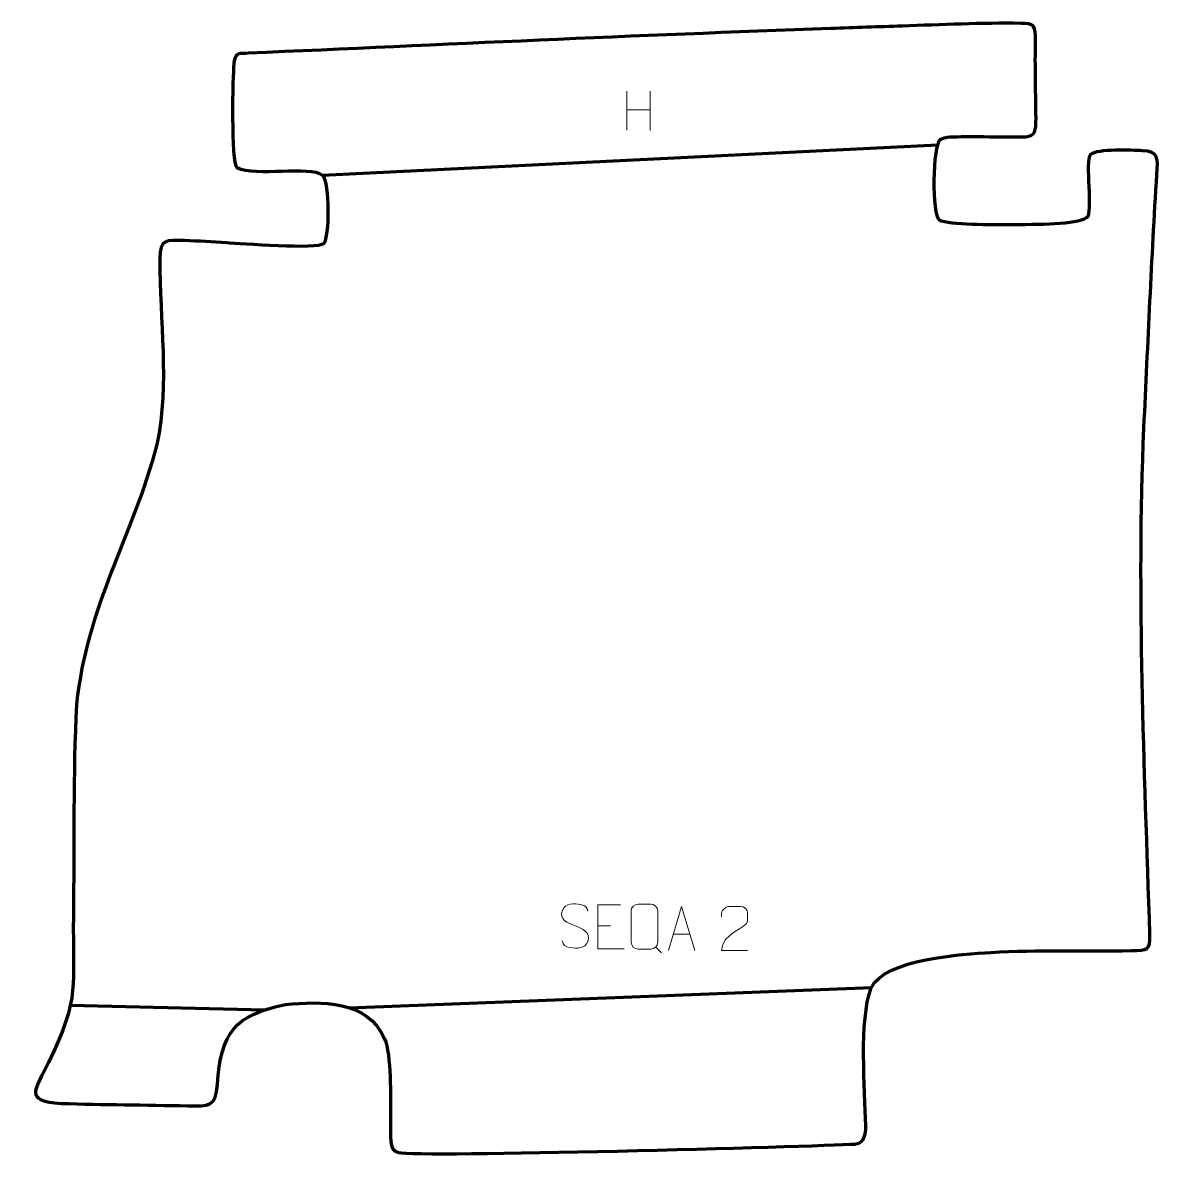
# Model space of a CAD drawing. Header units: millimetres. Extents: x -627 to 16, y 181 to 822.
import ezdxf

# ---------------------------------------------------------------- set-up
doc = ezdxf.new("R2010")
doc.units = ezdxf.units.MM
doc.header["$MEASUREMENT"] = 0
doc.layers.add('layer 1', color=7, linetype='Continuous')
doc.layers.add('layer 2', color=7, linetype='Continuous')

msp = doc.modelspace()

# ---------------------------------------------------------------- linework, layer by layer
at = {"layer": 'layer 1', "color": 250, "lineweight": 9}
for points in [[(-284.785, 783.8372), (-284.785, 783.8372), (-284.785, 761.6445), (-284.785, 761.6445)], [(-271.6693, 783.8372), (-271.6693, 783.8372), (-271.6693, 761.4869), (-271.6693, 761.4869)], [(-284.7675, 773.1948), (-284.7675, 773.1948), (-271.6693, 773.1948), (-271.6693, 773.1948)], [(-301.3367, 311.7957), (-301.3367, 311.7957), (-294.1686, 311.7957), (-294.1686, 311.7957)], [(-258.6517, 306.9713), (-258.6517, 306.9713), (-249.156, 306.9713), (-249.156, 306.9713)], [(-268.5569, 299.651), (-268.5569, 299.651), (-265.3467, 296.4441), (-265.3467, 296.4441)]]:
    msp.add_open_spline(points, degree=3, dxfattribs=at)
for points, knots in [([(-314.1686, 311.7958), (-318.4169, 313.2662), (-323.325, 315.062), (-321.3199, 320.5823), (-321.3199, 320.5823), (-319.8164, 324.7222), (-314.6028, 324.3337), (-310.9992, 323.7326), (-310.9992, 323.7326), (-308.1386, 323.2554), (-307.2739, 322.0422), (-306.9633, 319.9581)], [0, 0, 0, 0, 0.25, 0.25, 0.25, 0.25, 0.5, 0.5, 0.5, 0.5, 1, 1, 1, 1]), ([(-288.4628, 323.6754), (-288.4628, 323.6754), (-301.3367, 323.6754), (-301.3367, 323.6754), (-301.3367, 323.6754), (-301.3367, 323.6754), (-301.3367, 298.7218), (-301.3367, 298.7218), (-301.3367, 298.7218), (-301.3367, 298.7218), (-286.4709, 298.7218), (-286.4709, 298.7218)], [0, 0, 0, 0, 0.25, 0.25, 0.25, 0.25, 0.5, 0.5, 0.5, 0.5, 1, 1, 1, 1]), ([(-278.487, 323.9524), (-276.1192, 323.9524), (-273.7512, 323.9524), (-271.3832, 323.9524), (-271.3832, 323.9524), (-269.4014, 323.9886), (-267.3741, 322.4701), (-267.347, 319.9885), (-267.347, 319.9885), (-267.3473, 314.1379), (-267.3473, 308.287), (-267.347, 302.4356), (-267.347, 302.4356), (-267.4892, 300.0703), (-269.1967, 298.564), (-271.3832, 298.553), (-271.3832, 298.553), (-273.7572, 298.5535), (-276.131, 298.5535), (-278.5045, 298.553), (-278.5045, 298.553), (-280.4644, 298.4458), (-282.4722, 300.3643), (-282.4607, 302.418), (-282.4607, 302.418), (-282.4604, 308.292), (-282.4604, 314.1658), (-282.4607, 320.0392), (-282.4607, 320.0392), (-282.4564, 322.2158), (-280.6782, 323.9661), (-278.487, 323.9524)], [0, 0, 0, 0, 0.11111111, 0.11111111, 0.11111111, 0.11111111, 0.22222222, 0.22222222, 0.22222222, 0.22222222, 0.33333333, 0.33333333, 0.33333333, 0.33333333, 0.44444444, 0.44444444, 0.44444444, 0.44444444, 0.55555556, 0.55555556, 0.55555556, 0.55555556, 0.66666667, 0.66666667, 0.66666667, 0.66666667, 0.77777778, 0.77777778, 0.77777778, 0.77777778, 1, 1, 1, 1]), ([(-261.3743, 297.7219), (-261.3743, 297.7219), (-254.0033, 322.6754), (-254.0033, 322.6754), (-254.0033, 322.6754), (-254.0033, 322.6754), (-246.4334, 297.7219), (-246.4334, 297.7219)], [0, 0, 0, 0, 0.33333333, 0.33333333, 0.33333333, 0.33333333, 1, 1, 1, 1]), ([(-216.5325, 297.7115), (-221.4469, 297.7118), (-226.3613, 297.7118), (-231.2754, 297.7115), (-231.2754, 297.7115), (-231.2754, 307.6438), (-216.6244, 310.285), (-216.5325, 314.5953), (-216.5325, 314.5953), (-216.5328, 316.0194), (-216.5328, 317.4431), (-216.5325, 318.8664), (-216.5325, 318.8664), (-216.5494, 320.9435), (-218.6722, 322.6683), (-220.3432, 322.6856), (-220.3432, 322.6856), (-222.4164, 322.6852), (-224.4893, 322.6852), (-226.5617, 322.6856), (-226.5617, 322.6856), (-228.3838, 322.7021), (-231.2085, 320.91), (-231.2754, 318.8164), (-231.2754, 318.8164), (-231.2754, 318.8164), (-231.2754, 316.7616), (-231.2754, 316.7616)], [0, 0, 0, 0, 0.125, 0.125, 0.125, 0.125, 0.25, 0.25, 0.25, 0.25, 0.375, 0.375, 0.375, 0.375, 0.5, 0.5, 0.5, 0.5, 0.625, 0.625, 0.625, 0.625, 0.75, 0.75, 0.75, 0.75, 1, 1, 1, 1]), ([(-314.1686, 311.7957), (-310.15, 310.149), (-305.1205, 308.2607), (-306.9545, 302.9004), (-306.9545, 302.9004), (-308.4143, 298.634), (-313.3251, 298.8907), (-317.0512, 299.4454), (-317.0512, 299.4454), (-319.8012, 299.8552), (-321.0221, 301.0687), (-321.4001, 303.1809)], [0, 0, 0, 0, 0.25, 0.25, 0.25, 0.25, 0.5, 0.5, 0.5, 0.5, 1, 1, 1, 1])]:
    msp.add_open_spline(points, degree=3, knots=knots, dxfattribs=at)
at = {"layer": 'layer 1', "color": 142, "lineweight": 158}
for points in [[(-441.9713, 265.4119), (-441.9713, 265.4119), (-146.3842, 276.7618), (-146.3842, 276.7618)], [(-599.6637, 266.7542), (-599.6637, 266.7542), (-489.5548, 264.2407), (-489.5548, 264.2407)]]:
    msp.add_open_spline(points, degree=3, dxfattribs=at)
at = {"layer": 'layer 2', "color": 242, "lineweight": 158}
msp.add_open_spline([(-59.8406, 822.0241), (-53.1498, 821.7542), (-53.646, 818.6576), (-53.7711, 809.087), (-53.7711, 809.087), (-53.9499, 795.4036), (-53.5897, 782.2463), (-53.4373, 768.5794), (-53.4373, 768.5794), (-53.3505, 760.7963), (-54.381, 758.7016), (-58.3402, 758.1145), (-58.3402, 758.1145), (-60.9145, 757.7328), (-65.3308, 757.8837), (-69.844, 757.8789), (-69.844, 757.8789), (-73.8116, 757.8746), (-84.4245, 758.133), (-93.2991, 758.0669), (-93.2991, 758.0669), (-99.8735, 758.0179), (-105.3303, 757.9545), (-107.2841, 756.6148), (-107.2841, 756.6148), (-112.0395, 753.354), (-112.1124, 713.2002), (-108.0476, 710.8437), (-108.0476, 710.8437), (-102.8518, 707.8315), (-76.5994, 708.1369), (-69.8891, 708.1701), (-69.8891, 708.1701), (-51.3438, 708.2618), (-31.1369, 708.0931), (-24.8138, 712.0804), (-24.8138, 712.0804), (-21.0577, 714.449), (-26.0083, 744.7047), (-22.5727, 747.8463), (-22.5727, 747.8463), (-18.7552, 751.3373), (0.8012, 750.2881), (6.6201, 750.0689), (6.6201, 750.0689), (16.2865, 749.7048), (15.5156, 745.6674), (14.9331, 736.6735), (14.9331, 736.6735), (11.9076, 689.1206), (9.955, 641.0346), (7.612, 593.3955), (7.612, 593.3955), (3.511, 497.5001), (7.9066, 402.687), (10.9854, 306.911), (10.9854, 306.911), (11.2857, 297.569), (9.6439, 297.9378), (0.5842, 297.6823), (0.5842, 297.6823), (-26.2318, 297.2881), (-51.9129, 298.3168), (-78.9772, 296.6829), (-78.9772, 296.6829), (-94.6192, 295.7386), (-138.9725, 293.0972), (-146.7183, 276.6516), (-146.7183, 276.6516), (-153.6233, 258.0405), (-150.1338, 219.4445), (-149.7093, 198.7462), (-149.7093, 198.7462), (-149.5621, 191.5682), (-151.9155, 188.5373), (-155.9884, 188.295), (-155.9884, 188.295), (-179.7117, 186.8836), (-403.8065, 180.8229), (-414.1242, 183.4686), (-414.1242, 183.4686), (-419.7734, 184.9172), (-418.2356, 191.9449), (-418.495, 203.7109), (-418.495, 203.7109), (-418.7337, 214.5377), (-417.9655, 238.7847), (-421.9539, 247.8878), (-421.9539, 247.8878), (-431.5759, 269.8492), (-457.8416, 269.1665), (-477.9646, 267.1576), (-477.9646, 267.1576), (-506.4644, 261.5823), (-514.6535, 251.0675), (-516.4075, 222.1025), (-516.4075, 222.1025), (-517.38, 209.3317), (-520.8136, 209.6949), (-533.4551, 209.9285), (-533.4551, 209.9285), (-557.1788, 210.4561), (-581.0782, 210.4945), (-604.7657, 211.3087), (-604.7657, 211.3087), (-626.579, 212.4733), (-619.2536, 219.5721), (-611.9775, 234.4464), (-611.9775, 234.4464), (-593.763, 272.3046), (-598.509, 277.0122), (-597.9272, 317.2932), (-597.9272, 317.2932), (-597.4115, 356.9146), (-598.2448, 397.4315), (-596.1404, 436.9175), (-596.1404, 436.9175), (-590.2441, 493.5921), (-564.4724, 531.482), (-550.6676, 583.8896), (-550.6676, 583.8896), (-543.3953, 619.128), (-549.3109, 653.7155), (-548.9638, 689.0227), (-548.9638, 689.0227), (-548.8545, 700.1412), (-545.7882, 699.5363), (-535.0423, 699.2229), (-535.0423, 699.2229), (-527.1061, 698.9915), (-519.1286, 698.3572), (-511.1912, 697.9585), (-511.1912, 697.9585), (-503.664, 697.5269), (-459.5008, 693.9469), (-456.359, 697.6114), (-456.359, 697.6114), (-453.1257, 701.3826), (-452.9121, 731.5266), (-457.0109, 736.2353), (-457.0109, 736.2353), (-464.2264, 741.9441), (-494.5618, 735.365), (-505.3858, 740.5049), (-505.3858, 740.5049), (-509.0889, 743.3376), (-507.7189, 793.2575), (-507.2065, 799.0029), (-507.2065, 799.0029), (-507.1439, 799.7046), (-507.0743, 800.2532), (-506.9535, 800.9403), (-506.9535, 800.9403), (-505.8564, 805.8438), (-503.7673, 804.9422), (-499.0023, 805.1569), (-499.0023, 805.1569), (-389.0994, 810.1089), (-279.4874, 815.2823), (-169.517, 819.1648), (-169.517, 819.1648), (-156.0264, 819.6411), (-142.5354, 820.1022), (-129.0438, 820.5492), (-129.0438, 820.5492), (-107.2772, 821.2693), (-83.7002, 822.4452), (-61.9881, 822.0815), (-61.9881, 822.0815), (-61.2707, 822.0695), (-60.5575, 822.0504), (-59.8406, 822.0241)], degree=3, knots=[0, 0, 0, 0, 0.02272727, 0.02272727, 0.02272727, 0.02272727, 0.04545455, 0.04545455, 0.04545455, 0.04545455, 0.06818182, 0.06818182, 0.06818182, 0.06818182, 0.09090909, 0.09090909, 0.09090909, 0.09090909, 0.11363636, 0.11363636, 0.11363636, 0.11363636, 0.13636364, 0.13636364, 0.13636364, 0.13636364, 0.15909091, 0.15909091, 0.15909091, 0.15909091, 0.18181818, 0.18181818, 0.18181818, 0.18181818, 0.20454545, 0.20454545, 0.20454545, 0.20454545, 0.22727273, 0.22727273, 0.22727273, 0.22727273, 0.25, 0.25, 0.25, 0.25, 0.27272727, 0.27272727, 0.27272727, 0.27272727, 0.29545455, 0.29545455, 0.29545455, 0.29545455, 0.31818182, 0.31818182, 0.31818182, 0.31818182, 0.34090909, 0.34090909, 0.34090909, 0.34090909, 0.36363636, 0.36363636, 0.36363636, 0.36363636, 0.38636364, 0.38636364, 0.38636364, 0.38636364, 0.40909091, 0.40909091, 0.40909091, 0.40909091, 0.43181818, 0.43181818, 0.43181818, 0.43181818, 0.45454545, 0.45454545, 0.45454545, 0.45454545, 0.47727273, 0.47727273, 0.47727273, 0.47727273, 0.5, 0.5, 0.5, 0.5, 0.52272727, 0.52272727, 0.52272727, 0.52272727, 0.54545455, 0.54545455, 0.54545455, 0.54545455, 0.56818182, 0.56818182, 0.56818182, 0.56818182, 0.59090909, 0.59090909, 0.59090909, 0.59090909, 0.61363636, 0.61363636, 0.61363636, 0.61363636, 0.63636364, 0.63636364, 0.63636364, 0.63636364, 0.65909091, 0.65909091, 0.65909091, 0.65909091, 0.68181818, 0.68181818, 0.68181818, 0.68181818, 0.70454545, 0.70454545, 0.70454545, 0.70454545, 0.72727273, 0.72727273, 0.72727273, 0.72727273, 0.75, 0.75, 0.75, 0.75, 0.77272727, 0.77272727, 0.77272727, 0.77272727, 0.79545455, 0.79545455, 0.79545455, 0.79545455, 0.81818182, 0.81818182, 0.81818182, 0.81818182, 0.84090909, 0.84090909, 0.84090909, 0.84090909, 0.86363636, 0.86363636, 0.86363636, 0.86363636, 0.88636364, 0.88636364, 0.88636364, 0.88636364, 0.90909091, 0.90909091, 0.90909091, 0.90909091, 0.93181818, 0.93181818, 0.93181818, 0.93181818, 0.95454545, 0.95454545, 0.95454545, 0.95454545, 1, 1, 1, 1], dxfattribs=at)
at = {"layer": 'layer 2', "color": 142, "lineweight": 158}
msp.add_open_spline([(-457.0109, 736.2353), (-457.0109, 736.2353), (-108.9691, 753.4141), (-108.9691, 753.4141)], degree=3, dxfattribs=at)

doc.saveas('drawing.dxf')
